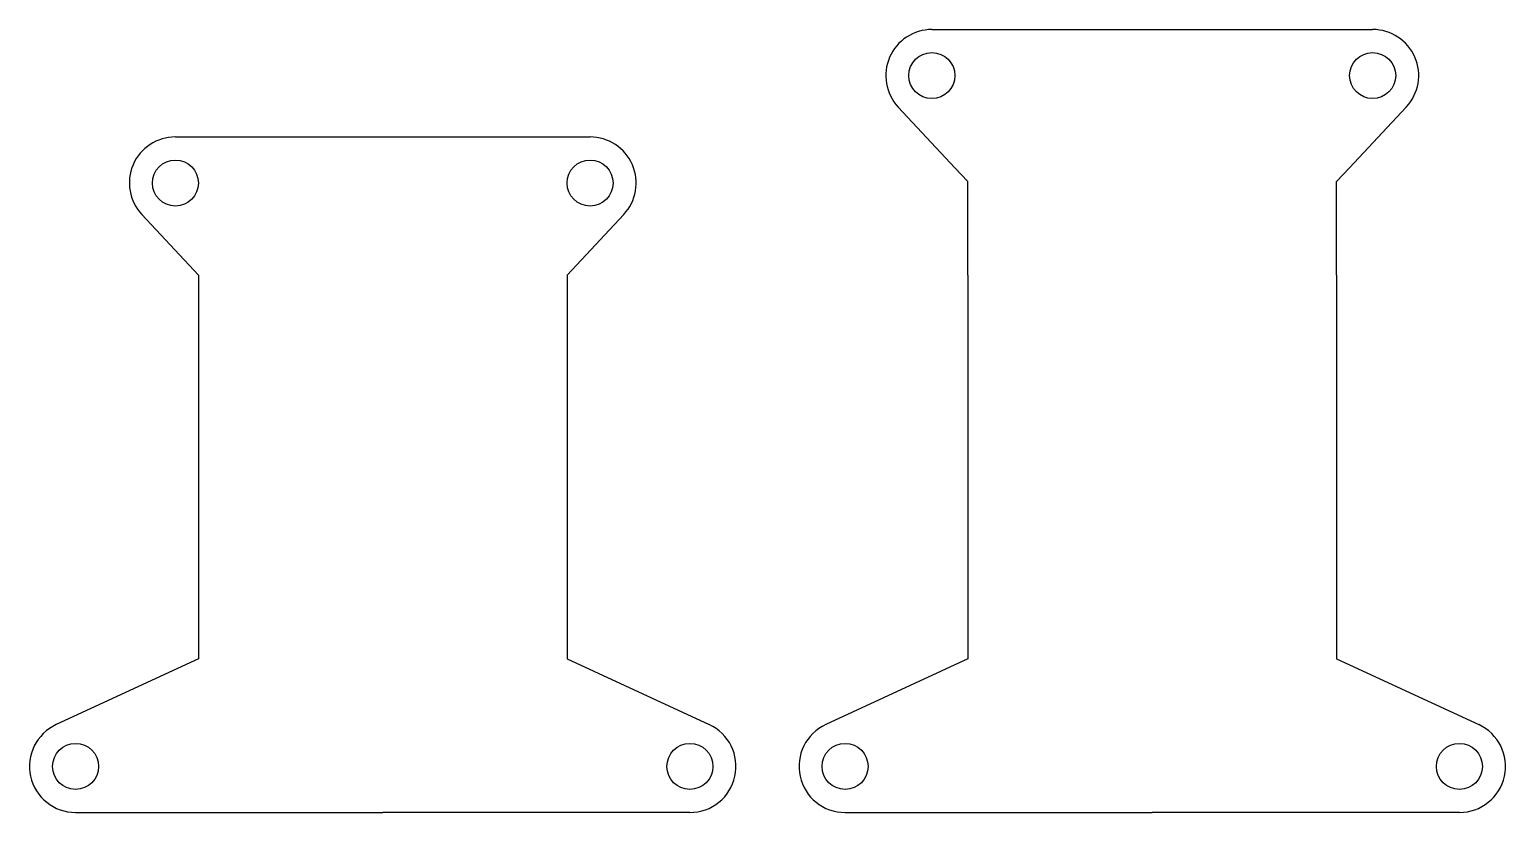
# Model space of a CAD drawing. Header units: millimetres. Extents: x 3022.1 to 3118.2, y 1480.8 to 1531.8.
import ezdxf

# ---------------------------------------------------------------- set-up
doc = ezdxf.new("R2010")
doc.units = ezdxf.units.MM

msp = doc.modelspace()

# ---------------------------------------------------------------- linework, layer by layer
for p, q in [((3080.865, 1531.775), (3109.565, 1531.775)), ((3082.365, 1522.775), (3078.673, 1526.727)), ((3108.065, 1522.775), (3111.757, 1526.727)), ((3031.612, 1524.775), (3058.612, 1524.775)), ((3083.215, 1521.865), (3082.365, 1522.775)), ((3107.215, 1521.865), (3108.065, 1522.775)), ((3083.215, 1515.775), (3083.215, 1521.865)), ((3107.215, 1515.775), (3107.215, 1521.865)), ((3033.112, 1515.775), (3029.42, 1519.727)), ((3057.112, 1515.775), (3060.804, 1519.727)), ((3033.112, 1515.775), (3033.112, 1490.775)), ((3057.112, 1515.775), (3057.112, 1490.775)), ((3083.215, 1515.775), (3083.215, 1490.775)), ((3107.215, 1515.775), (3107.215, 1490.775)), ((3033.112, 1490.775), (3023.854, 1486.498)), ((3057.112, 1490.775), (3066.37, 1486.498)), ((3083.215, 1490.775), (3073.957, 1486.498)), ((3107.215, 1490.775), (3116.473, 1486.498)), ((3025.112, 1480.775), (3045.112, 1480.775)), ((3065.112, 1480.775), (3045.112, 1480.775)), ((3075.215, 1480.775), (3095.215, 1480.775)), ((3115.215, 1480.775), (3095.215, 1480.775))]:
    msp.add_line(p, q)
for centre in [(3080.865, 1528.775), (3109.565, 1528.775), (3031.612, 1521.775), (3058.612, 1521.775), (3025.112, 1483.775), (3065.112, 1483.775), (3075.215, 1483.775), (3115.215, 1483.775)]:
    msp.add_circle(centre, 1.5)
for centre, start, end in [((3080.865, 1528.775), 90, 223.05338), ((3109.565, 1528.775), 316.94662, 90), ((3031.612, 1521.775), 90, 223.05338), ((3058.612, 1521.775), 316.94662, 90), ((3025.112, 1483.775), 114.7934, 270), ((3065.112, 1483.775), 270, 65.2066), ((3075.215, 1483.775), 114.7934, 270), ((3115.215, 1483.775), 270, 65.2066)]:
    msp.add_arc(centre, 3, start, end)

doc.saveas('drawing.dxf')
